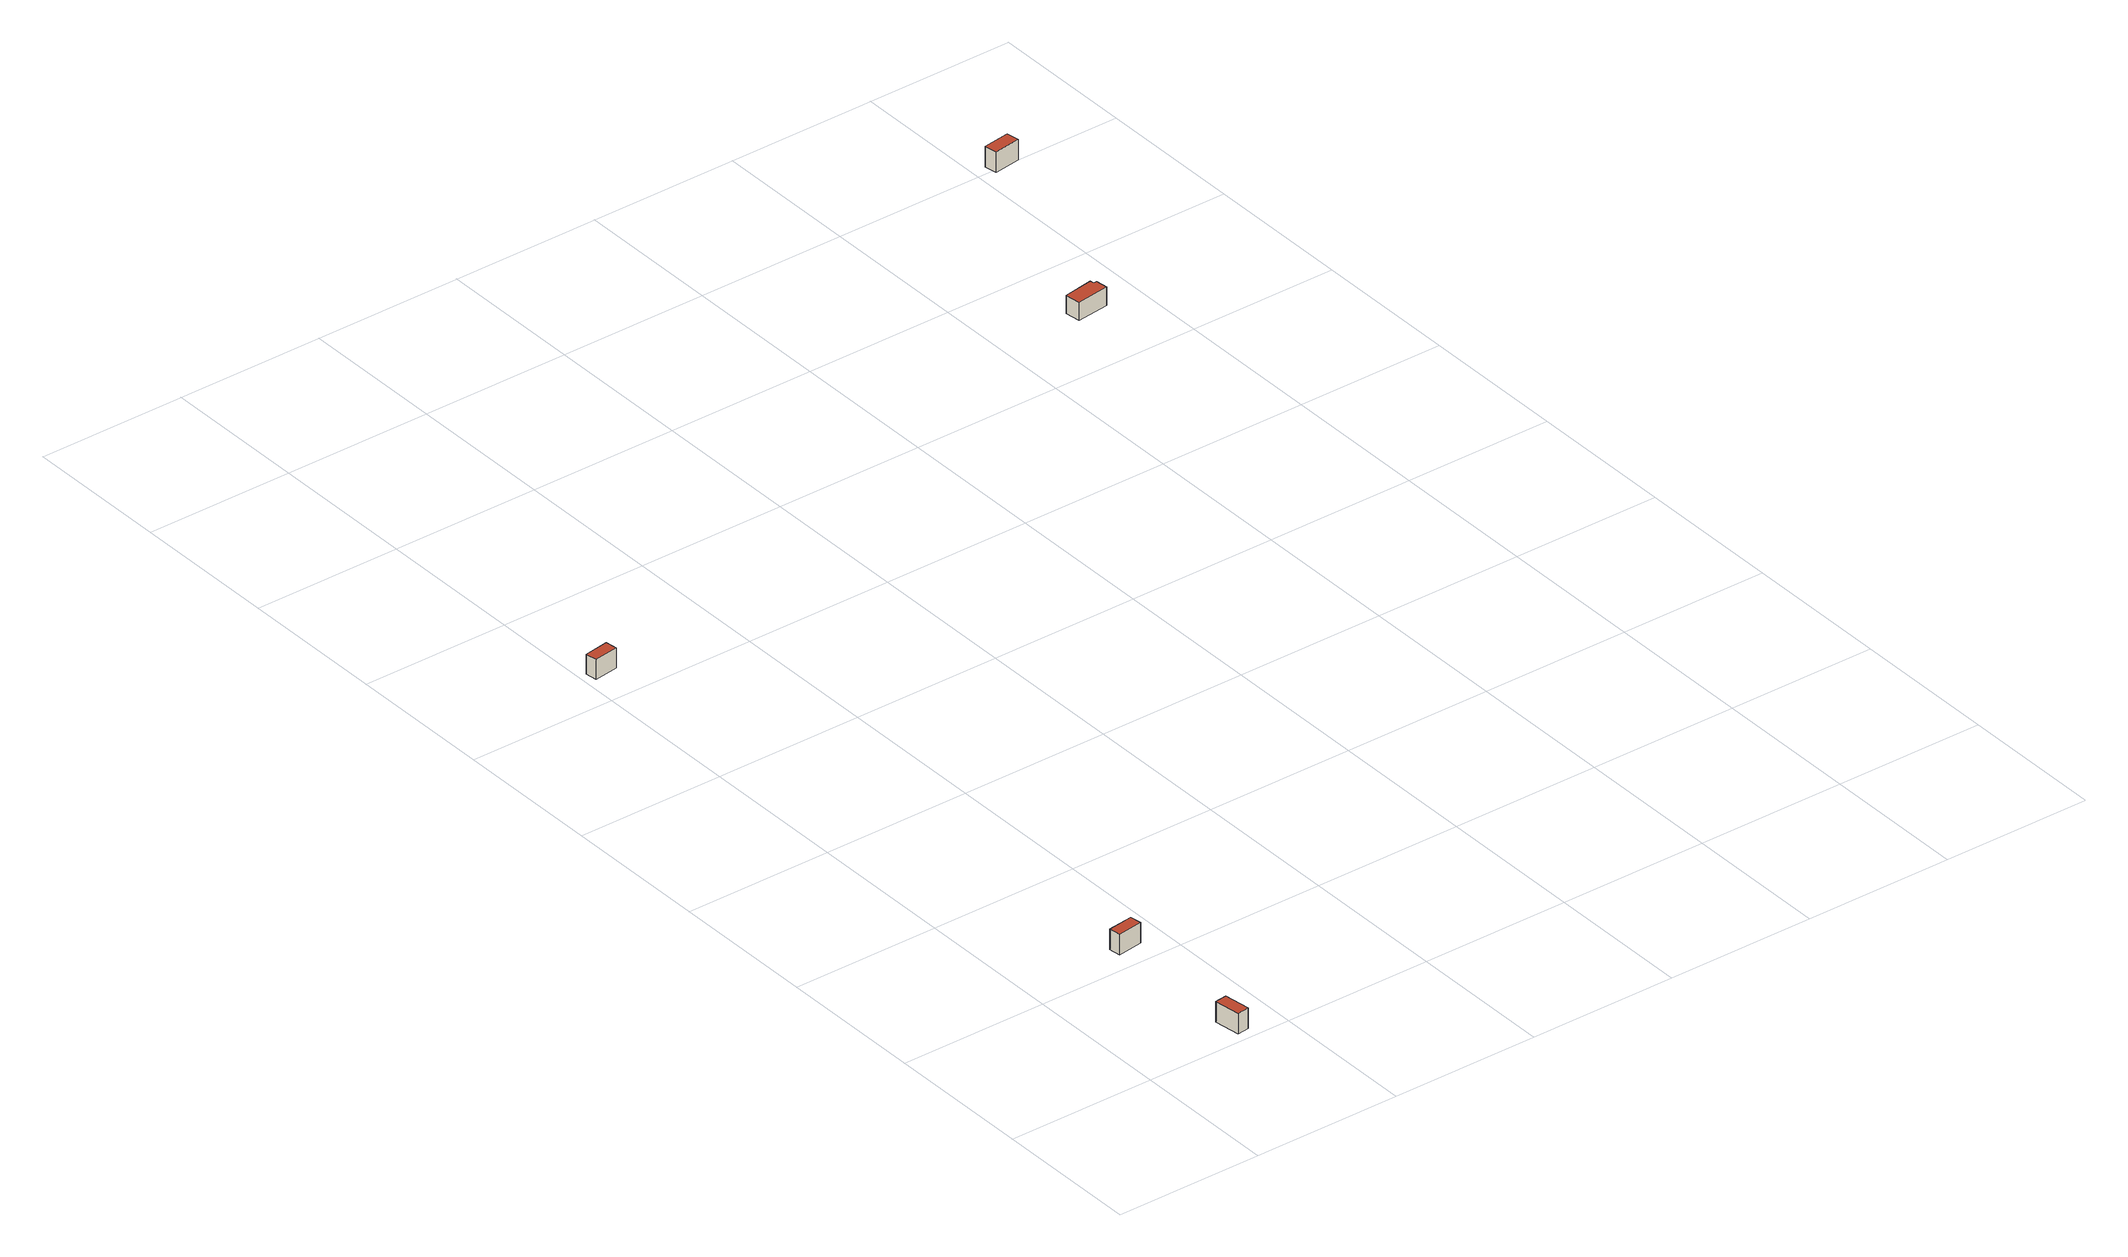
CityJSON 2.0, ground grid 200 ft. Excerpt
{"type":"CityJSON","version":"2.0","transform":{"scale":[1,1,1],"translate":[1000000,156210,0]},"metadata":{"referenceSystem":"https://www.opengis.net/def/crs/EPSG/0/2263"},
"CityObjects":{
"building1":{"type":"Building","attributes":{"name":"Bldg_2210017982","BIN":"3202558"},"geometry":[{"type":"MultiSurface","lod":"2","boundaries":[[[0,1,2,3]],[[4,5,6,7]],[[0,3,7,6]],[[1,0,6,5]],[[2,1,5,4]],[[3,2,4,7]]],"semantics":{"surfaces":[{"type":"RoofSurface","BIN":"3202558"},{"type":"GroundSurface"},{"type":"WallSurface"}],"values":[0,1,2,2,2,2]}}]},
"building2":{"type":"Building","attributes":{"name":"Bldg_2210009577","BIN":"3201534"},"geometry":[{"type":"MultiSurface","lod":"2","boundaries":[[[8,9,10,11]],[[12,13,14,15]],[[8,11,15,14]],[[9,8,14,13]],[[10,9,13,12]],[[11,10,12,15]]],"semantics":{"surfaces":[{"type":"RoofSurface","BIN":"3201534"},{"type":"GroundSurface"},{"type":"WallSurface"}],"values":[0,1,2,2,2,2]}}]},
"building3":{"type":"Building","attributes":{"name":"Bldg_2210020628","BIN":"3200221"},"geometry":[{"type":"MultiSurface","lod":"2","boundaries":[[[16,17,18,19]],[[20,21,22,23]],[[16,19,23,22]],[[17,16,22,21]],[[18,17,21,20]],[[19,18,20,23]]],"semantics":{"surfaces":[{"type":"RoofSurface","BIN":"3200221"},{"type":"GroundSurface"},{"type":"WallSurface"}],"values":[0,1,2,2,2,2]}}]},
"building4":{"type":"Building","attributes":{"name":"Bldg_2210001857","BIN":"3200345"},"geometry":[{"type":"MultiSurface","lod":"2","boundaries":[[[24,25,26,27,28,29]],[[30,31,32,33,34,35]],[[28,27,35,34]],[[29,28,34,33]],[[24,29,33,32]],[[25,24,32,31]],[[26,25,31,30]],[[27,26,30,35]]],"semantics":{"surfaces":[{"type":"RoofSurface","BIN":"3200345"},{"type":"GroundSurface"},{"type":"WallSurface"}],"values":[0,1,2,2,2,2,2,2]}}]},
"building5":{"type":"Building","attributes":{"name":"Bldg_2210007349","BIN":"3200394"},"geometry":[{"type":"MultiSurface","lod":"2","boundaries":[[[36,37,38,39]],[[40,41,42,43]],[[36,39,43,42]],[[37,36,42,41]],[[38,37,41,40]],[[39,38,40,43]]],"semantics":{"surfaces":[{"type":"RoofSurface","BIN":"3200394"},{"type":"GroundSurface"},{"type":"WallSurface"}],"values":[0,1,2,2,2,2]}}]}
},
"vertices":[
[146,46,38],[130,44,38],[135,9,38],[151,11,38],[135,9,10],[130,44,10],[146,46,10],[151,11,10],
[161,242,38],[127,237,38],[129,221,38],[163,226,38],[129,221,10],[127,237,10],[161,242,10],[163,226,10],
[41,1062,37],[8,1057,37],[10,1041,37],[43,1046,37],[10,1041,10],[8,1057,10],[41,1062,10],[43,1046,10],
[945,1321,31],[905,1315,31],[908,1294,31],[952,1300,31],[950,1316,31],[946,1316,31],[908,1294,6],[905,1315,6],[945,1321,6],[946,1316,6],[950,1316,6],[952,1300,6],
[1053,1614,37],[1017,1609,37],[1020,1592,37],[1056,1597,37],[1020,1592,9],[1017,1609,9],[1053,1614,9],[1056,1597,9]
]}
